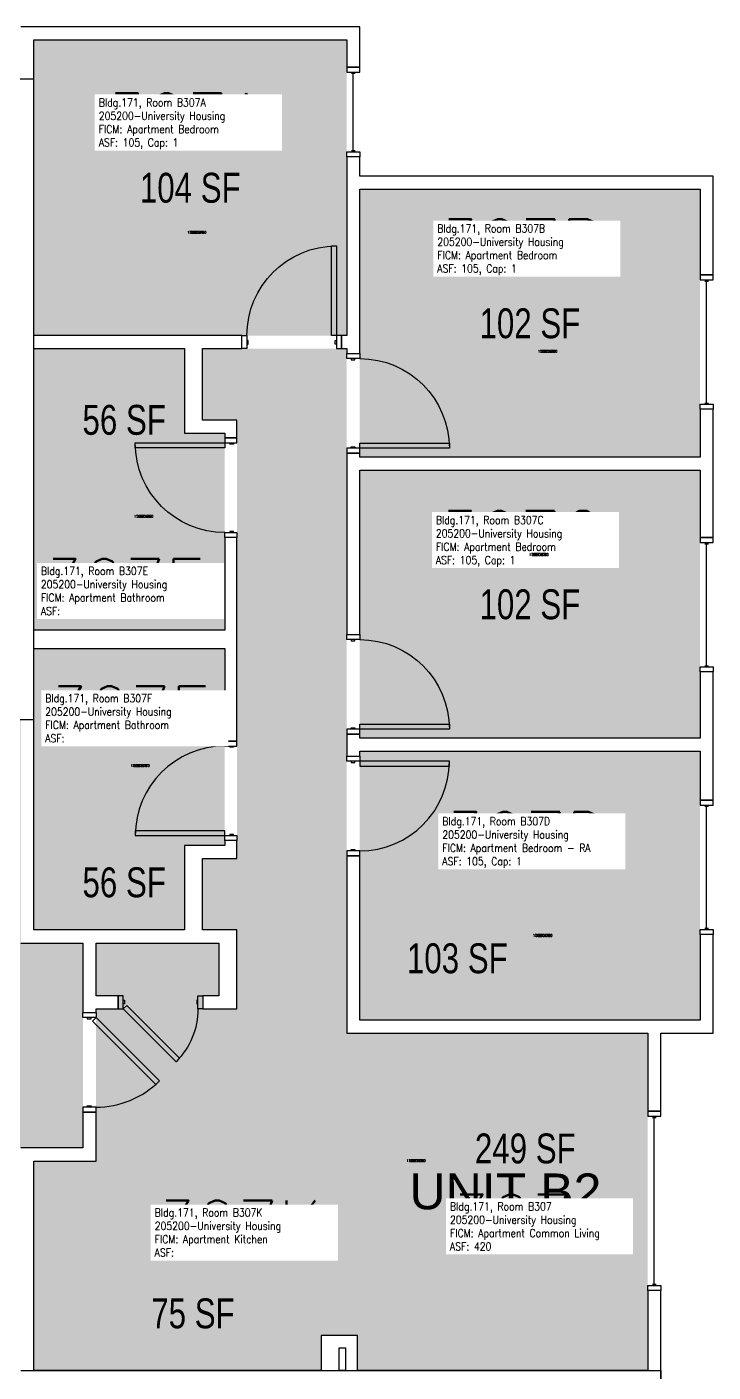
# Model space of a CAD drawing. Header units: inches. Extents: x -98 to 2219, y 102 to 2358.
# Drawn here: x 1936 to 2212, y 1817 to 2358 of the extents above; entities that cross this region are included whole.
import ezdxf
from ezdxf.enums import TextEntityAlignment as Align

# ---------------------------------------------------------------- set-up
doc = ezdxf.new("R2010")
doc.units = ezdxf.units.IN
doc.header["$LTSCALE"] = 128
doc.header["$MEASUREMENT"] = 0
for name, color, linetype in [('A-Area-Iden', 1, 'Continuous'), ('A-Door', 2, 'Continuous'), ('A-Glaz', 1, 'Continuous'), ('A-IDEN-RNUM', 7, 'Continuous'), ('A-IDEN-SNUM', 4, 'Continuous'), ('A-IDEN-VNUM', 4, 'Continuous'), ('A-Wall', 5, 'Continuous'), ('AREA-TEXT', 3, 'Continuous'), ('Rooms-Category-Color', 7, 'Continuous'), ('Rooms-College-Color', 7, 'Continuous'), ('Rooms-Department-Color', 7, 'Continuous'), ('Rooms-Division-Color', 7, 'Continuous'), ('Rooms-Information', 7, 'Continuous')]:
    doc.layers.add(name, color=color, linetype=linetype)
doc.styles.add('AREA', font='arial.ttf', dxfattribs={"width": 0.75, "height": 12})
doc.styles.add('ROOMSNUMBER', font='txt.shx', dxfattribs={"height": 0.03})
doc.styles.add('ROOMVNUMBER', font='simplex.shx', dxfattribs={"width": 0.85})
doc.styles.get("Standard").update_dxf_attribs({"font": 'arial.ttf'})

msp = doc.modelspace()

# ---------------------------------------------------------------- hatches: boundary and pattern name
h = msp.add_hatch()
h.set_pattern_fill('ANSI31', color=256, angle=-90, style=0)
h.set_pattern_definition([(315, (2585.01571, 2416.92189), (0.088388348, 0.088388348), [])])
h.paths.add_polyline_path([(2001.07, 2085.45), (2001.07, 2026.72), (1991.86, 2026.72), (1991.86, 2085.45)], flags=9)
at = {"layer": 'Rooms-Category-Color', "true_color": 0x728ef3}
for points in [[(1939.17, 2352.44), (2064.92, 2352.44), (2064.92, 2233.69), (1939.17, 2233.69)], [(2070.17, 2292.44), (2206.92, 2292.44), (2206.92, 2184.82), (2070.17, 2184.82)], [(1939.17, 2228.44), (1999.67, 2228.44), (1999.67, 2194.44), (2015.92, 2194.44), (2015.92, 2115.3), (1939.17, 2115.3)], [(2069.3, 1817.94), (2069.3, 1902.08), (1964.17, 1902.08), (1964.17, 1963.21), (1973.12, 1963.21), (1973.12, 1968.46), (1964.17, 1968.46), (1964.17, 1989.66), (2013.55, 1989.66), (2013.55, 1968.46), (2007.12, 1968.46), (2007.12, 1963.21), (2020.8, 1963.21), (2020.8, 1994.91), (2006.92, 1994.91), (2006.92, 2023.66), (2020.8, 2023.66), (2020.8, 2199.69), (2006.92, 2199.69), (2006.92, 2228.44), (2064.92, 2228.44), (2064.92, 1953.44), (2185.92, 1953.44), (2185.92, 1817.94)], [(2070.17, 2179.57), (2206.92, 2179.57), (2206.92, 2071.94), (2070.17, 2071.94)], [(1939.17, 2108.05), (2015.92, 2108.05), (2015.92, 2028.91), (1999.67, 2028.91), (1999.67, 1994.91), (1939.17, 1994.91)], [(2206.92, 1958.69), (2206.92, 2066.69), (2070.17, 2066.69), (2070.17, 1958.69)], [(1939.17, 1902.08), (2069.3, 1902.08), (2069.3, 1831.94), (2054.67, 1831.94), (2054.67, 1817.94), (1939.17, 1817.94)]]:
    msp.add_hatch(color=171, dxfattribs=at).paths.add_polyline_path(points)
at = {"layer": 'Rooms-Category-Color', "true_color": 0xadadad}
msp.add_hatch(color=253, dxfattribs=at).paths.add_polyline_path([(1166.9, 2091.84), (1251.3, 2007.44), (1641.05, 2007.44), (1641.05, 1974.06), (1848.92, 1974.06), (1848.92, 1907.33), (1873.92, 1907.33), (1958.92, 1907.33), (1958.92, 1989.66), (1933.92, 1989.66), (1933.92, 2079.44), (1844.53, 2079.44), (1844.53, 2104.44), (1762.2, 2104.44), (1762.2, 2079.44), (1264.5, 2079.44), (1209.5, 2134.44)])
at = {"layer": 'Rooms-College-Color', "true_color": 0xadadad}
for points in [[(1939.17, 2352.44), (2064.92, 2352.44), (2064.92, 2233.69), (1939.17, 2233.69)], [(2070.17, 2292.44), (2206.92, 2292.44), (2206.92, 2184.82), (2070.17, 2184.82)], [(1939.17, 2228.44), (1999.67, 2228.44), (1999.67, 2194.44), (2015.92, 2194.44), (2015.92, 2115.3), (1939.17, 2115.3)], [(2069.3, 1817.94), (2069.3, 1902.08), (1964.17, 1902.08), (1964.17, 1963.21), (1973.12, 1963.21), (1973.12, 1968.46), (1964.17, 1968.46), (1964.17, 1989.66), (2013.55, 1989.66), (2013.55, 1968.46), (2007.12, 1968.46), (2007.12, 1963.21), (2020.8, 1963.21), (2020.8, 1994.91), (2006.92, 1994.91), (2006.92, 2023.66), (2020.8, 2023.66), (2020.8, 2199.69), (2006.92, 2199.69), (2006.92, 2228.44), (2064.92, 2228.44), (2064.92, 1953.44), (2185.92, 1953.44), (2185.92, 1817.94)], [(2070.17, 2179.57), (2206.92, 2179.57), (2206.92, 2071.94), (2070.17, 2071.94)], [(1166.9, 2091.84), (1251.3, 2007.44), (1641.05, 2007.44), (1641.05, 1974.06), (1848.92, 1974.06), (1848.92, 1907.33), (1873.92, 1907.33), (1958.92, 1907.33), (1958.92, 1989.66), (1933.92, 1989.66), (1933.92, 2079.44), (1844.53, 2079.44), (1844.53, 2104.44), (1762.2, 2104.44), (1762.2, 2079.44), (1264.5, 2079.44), (1209.5, 2134.44)], [(1939.17, 2108.05), (2015.92, 2108.05), (2015.92, 2028.91), (1999.67, 2028.91), (1999.67, 1994.91), (1939.17, 1994.91)], [(2206.92, 1958.69), (2206.92, 2066.69), (2070.17, 2066.69), (2070.17, 1958.69)], [(1939.17, 1902.08), (2069.3, 1902.08), (2069.3, 1831.94), (2054.67, 1831.94), (2054.67, 1817.94), (1939.17, 1817.94)]]:
    msp.add_hatch(color=253, dxfattribs=at).paths.add_polyline_path(points)
at = {"layer": 'Rooms-Department-Color', "true_color": 0x604aed}
for points in [[(1939.17, 2352.44), (2064.92, 2352.44), (2064.92, 2233.69), (1939.17, 2233.69)], [(2070.17, 2292.44), (2206.92, 2292.44), (2206.92, 2184.82), (2070.17, 2184.82)], [(1939.17, 2228.44), (1999.67, 2228.44), (1999.67, 2194.44), (2015.92, 2194.44), (2015.92, 2115.3), (1939.17, 2115.3)], [(2069.3, 1817.94), (2069.3, 1902.08), (1964.17, 1902.08), (1964.17, 1963.21), (1973.12, 1963.21), (1973.12, 1968.46), (1964.17, 1968.46), (1964.17, 1989.66), (2013.55, 1989.66), (2013.55, 1968.46), (2007.12, 1968.46), (2007.12, 1963.21), (2020.8, 1963.21), (2020.8, 1994.91), (2006.92, 1994.91), (2006.92, 2023.66), (2020.8, 2023.66), (2020.8, 2199.69), (2006.92, 2199.69), (2006.92, 2228.44), (2064.92, 2228.44), (2064.92, 1953.44), (2185.92, 1953.44), (2185.92, 1817.94)], [(2070.17, 2179.57), (2206.92, 2179.57), (2206.92, 2071.94), (2070.17, 2071.94)], [(1939.17, 2108.05), (2015.92, 2108.05), (2015.92, 2028.91), (1999.67, 2028.91), (1999.67, 1994.91), (1939.17, 1994.91)], [(2206.92, 1958.69), (2206.92, 2066.69), (2070.17, 2066.69), (2070.17, 1958.69)], [(1939.17, 1902.08), (2069.3, 1902.08), (2069.3, 1831.94), (2054.67, 1831.94), (2054.67, 1817.94), (1939.17, 1817.94)]]:
    msp.add_hatch(color=173, dxfattribs=at).paths.add_polyline_path(points)
at = {"layer": 'Rooms-Department-Color', "true_color": 0xacacac}
msp.add_hatch(color=253, dxfattribs=at).paths.add_polyline_path([(1166.9, 2091.84), (1251.3, 2007.44), (1641.05, 2007.44), (1641.05, 1974.06), (1848.92, 1974.06), (1848.92, 1907.33), (1873.92, 1907.33), (1958.92, 1907.33), (1958.92, 1989.66), (1933.92, 1989.66), (1933.92, 2079.44), (1844.53, 2079.44), (1844.53, 2104.44), (1762.2, 2104.44), (1762.2, 2079.44), (1264.5, 2079.44), (1209.5, 2134.44)])
at = {"layer": 'Rooms-Division-Color', "true_color": 0x604aed}
for points in [[(1939.17, 2352.44), (2064.92, 2352.44), (2064.92, 2233.69), (1939.17, 2233.69)], [(2070.17, 2292.44), (2206.92, 2292.44), (2206.92, 2184.82), (2070.17, 2184.82)], [(1939.17, 2228.44), (1999.67, 2228.44), (1999.67, 2194.44), (2015.92, 2194.44), (2015.92, 2115.3), (1939.17, 2115.3)], [(2069.3, 1817.94), (2069.3, 1902.08), (1964.17, 1902.08), (1964.17, 1963.21), (1973.12, 1963.21), (1973.12, 1968.46), (1964.17, 1968.46), (1964.17, 1989.66), (2013.55, 1989.66), (2013.55, 1968.46), (2007.12, 1968.46), (2007.12, 1963.21), (2020.8, 1963.21), (2020.8, 1994.91), (2006.92, 1994.91), (2006.92, 2023.66), (2020.8, 2023.66), (2020.8, 2199.69), (2006.92, 2199.69), (2006.92, 2228.44), (2064.92, 2228.44), (2064.92, 1953.44), (2185.92, 1953.44), (2185.92, 1817.94)], [(2070.17, 2179.57), (2206.92, 2179.57), (2206.92, 2071.94), (2070.17, 2071.94)], [(1939.17, 2108.05), (2015.92, 2108.05), (2015.92, 2028.91), (1999.67, 2028.91), (1999.67, 1994.91), (1939.17, 1994.91)], [(2206.92, 1958.69), (2206.92, 2066.69), (2070.17, 2066.69), (2070.17, 1958.69)], [(1939.17, 1902.08), (2069.3, 1902.08), (2069.3, 1831.94), (2054.67, 1831.94), (2054.67, 1817.94), (1939.17, 1817.94)]]:
    msp.add_hatch(color=173, dxfattribs=at).paths.add_polyline_path(points)
at = {"layer": 'Rooms-Division-Color', "true_color": 0xadadad}
msp.add_hatch(color=253, dxfattribs=at).paths.add_polyline_path([(1166.9, 2091.84), (1251.3, 2007.44), (1641.05, 2007.44), (1641.05, 1974.06), (1848.92, 1974.06), (1848.92, 1907.33), (1873.92, 1907.33), (1958.92, 1907.33), (1958.92, 1989.66), (1933.92, 1989.66), (1933.92, 2079.44), (1844.53, 2079.44), (1844.53, 2104.44), (1762.2, 2104.44), (1762.2, 2079.44), (1264.5, 2079.44), (1209.5, 2134.44)])

# ---------------------------------------------------------------- linework, layer by layer
at = {"layer": 'A-Door'}
for points in [[(2060.8, 2233.69), (2058.8, 2233.69), (2058.8, 2269.69), (2060.8, 2269.69)], [(2024.8, 2228.44), (2022.8, 2228.44), (2022.8, 2233.69), (2024.8, 2233.69)], [(2060.8, 2228.44), (2062.8, 2228.44), (2062.8, 2233.69), (2060.8, 2233.69)], [(2024.8, 2230.19), (2025.3, 2230.19), (2025.3, 2231.69), (2024.8, 2231.69)], [(2060.8, 2230.19), (2060.3, 2230.19), (2060.3, 2231.69), (2060.8, 2231.69)], [(2064.92, 2224.44), (2064.92, 2226.44), (2070.17, 2226.44), (2070.17, 2224.44)], [(2066.67, 2224.44), (2066.67, 2223.94), (2068.17, 2223.94), (2068.17, 2224.44)], [(2015.92, 2190.55), (2015.92, 2188.55), (1979.92, 2188.55), (1979.92, 2190.55)], [(2020.8, 2190.55), (2020.8, 2192.55), (2015.92, 2192.55), (2015.92, 2190.55)], [(2019.42, 2190.55), (2019.42, 2190.05), (2017.92, 2190.05), (2017.92, 2190.55)], [(2066.67, 2188.44), (2066.67, 2188.94), (2068.17, 2188.94), (2068.17, 2188.44)], [(2070.17, 2188.44), (2070.17, 2190.44), (2106.17, 2190.44), (2106.17, 2188.44)], [(2064.92, 2188.44), (2064.92, 2186.44), (2070.17, 2186.44), (2070.17, 2188.44)], [(2020.8, 2154.55), (2020.8, 2152.55), (2015.92, 2152.55), (2015.92, 2154.55)], [(2019.42, 2154.55), (2019.42, 2155.05), (2017.92, 2155.05), (2017.92, 2154.55)], [(2064.92, 2111.57), (2064.92, 2113.57), (2070.17, 2113.57), (2070.17, 2111.57)], [(2066.67, 2111.57), (2066.67, 2111.07), (2068.17, 2111.07), (2068.17, 2111.57)], [(2064.92, 2075.57), (2064.92, 2073.57), (2070.17, 2073.57), (2070.17, 2075.57)], [(2066.67, 2075.57), (2066.67, 2076.07), (2068.17, 2076.07), (2068.17, 2075.57)], [(2070.17, 2075.57), (2070.17, 2077.57), (2106.17, 2077.57), (2106.17, 2075.57)], [(2020.8, 2068.8), (2020.8, 2070.8), (2015.92, 2070.8), (2015.92, 2068.8)], [(2019.42, 2068.8), (2019.42, 2068.3), (2017.92, 2068.3), (2017.92, 2068.8)], [(2064.92, 2062.69), (2064.92, 2064.69), (2070.17, 2064.69), (2070.17, 2062.69)], [(2066.67, 2062.69), (2066.67, 2062.19), (2068.17, 2062.19), (2068.17, 2062.69)], [(2070.17, 2062.69), (2070.17, 2060.69), (2106.17, 2060.69), (2106.17, 2062.69)], [(2015.92, 2032.8), (2015.92, 2034.8), (1979.92, 2034.8), (1979.92, 2032.8)], [(2020.8, 2032.8), (2020.8, 2030.8), (2015.92, 2030.8), (2015.92, 2032.8)], [(2019.42, 2032.8), (2019.42, 2033.3), (2017.92, 2033.3), (2017.92, 2032.8)], [(2064.92, 2026.69), (2064.92, 2024.69), (2070.17, 2024.69), (2070.17, 2026.69)], [(2066.67, 2026.69), (2066.67, 2027.19), (2068.17, 2027.19), (2068.17, 2026.69)], [(1975.12, 1968.46), (1973.12, 1968.46), (1973.12, 1963.21), (1975.12, 1963.21)], [(2005.12, 1968.46), (2007.12, 1968.46), (2007.12, 1963.21), (2005.12, 1963.21)], [(1958.92, 1959.72), (1958.92, 1961.72), (1964.17, 1961.72), (1964.17, 1959.72)], [(1975.12, 1966.71), (1975.62, 1966.71), (1975.62, 1965.21), (1975.12, 1965.21)], [(1975.12, 1963.21), (1976.54, 1964.62), (1997.75, 1943.41), (1996.34, 1942)], [(2005.12, 1966.71), (2004.62, 1966.71), (2004.62, 1965.21), (2005.12, 1965.21)], [(1960.67, 1959.72), (1960.67, 1959.22), (1962.17, 1959.22), (1962.17, 1959.72)], [(1964.17, 1959.72), (1962.76, 1958.31), (1988.21, 1932.85), (1989.63, 1934.27)], [(1960.67, 1923.72), (1960.67, 1924.22), (1962.17, 1924.22), (1962.17, 1923.72)], [(1958.92, 1923.72), (1958.92, 1921.72), (1964.17, 1921.72), (1964.17, 1923.72)]]:
    msp.add_lwpolyline(points, close=True, dxfattribs=at)
at = {"layer": 'A-Door', "extrusion": (0, 0, -1)}
for centre, radius, start, end in [((-2060.8, 2233.69), 36, 0, 90), ((-2070.17, 2188.44), 36, 90, 180), ((-2015.92, 2190.55), 36, 270, 0), ((-2070.17, 2075.57), 36, 90, 180), ((-1975.12, 1963.21), 30, 180, 225)]:
    msp.add_arc(centre, radius, start, end, dxfattribs=at)
at = {"layer": 'A-Door'}
for centre, start, end in [((2015.92, 2032.8), 90, 180), ((2070.17, 2062.69), 270, 0), ((1964.17, 1959.72), 270, 315)]:
    msp.add_arc(centre, 36, start, end, dxfattribs=at)
at = {"layer": 'A-Glaz'}
for p, q in [((2066.8, 2339.06), (2068.3, 2339.06)), ((2067.55, 2308.06), (2067.55, 2339.06)), ((2066.8, 2308.06), (2068.3, 2308.06)), ((2208.8, 2255.59), (2210.3, 2255.59)), ((2209.55, 2206.59), (2209.55, 2255.59)), ((2208.8, 2206.59), (2210.3, 2206.59)), ((2208.8, 2150.07), (2210.3, 2150.07)), ((2209.55, 2101.07), (2209.55, 2150.07)), ((2208.8, 2101.07), (2210.3, 2101.07)), ((2208.8, 2044.6), (2210.3, 2044.6)), ((2209.55, 1995.6), (2209.55, 2044.6)), ((2208.8, 1995.6), (2210.3, 1995.6)), ((2187.8, 1919.56), (2189.3, 1919.56)), ((2188.55, 1852.56), (2188.55, 1919.56)), ((2187.8, 1852.56), (2189.3, 1852.56))]:
    msp.add_line(p, q, dxfattribs=at)
for points in [[(2070.17, 2339.56), (2070.17, 2341.56), (2064.92, 2341.56), (2064.92, 2339.56)], [(2070.17, 2307.56), (2070.17, 2305.56), (2064.92, 2305.56), (2064.92, 2307.56)], [(2212.17, 2256.09), (2212.17, 2258.09), (2206.92, 2258.09), (2206.92, 2256.09)], [(2212.17, 2206.09), (2212.17, 2204.09), (2206.92, 2204.09), (2206.92, 2206.09)], [(2212.17, 2150.57), (2212.17, 2152.57), (2206.92, 2152.57), (2206.92, 2150.57)], [(2212.17, 2100.57), (2212.17, 2098.57), (2206.92, 2098.57), (2206.92, 2100.57)], [(2212.17, 2045.1), (2212.17, 2047.1), (2206.92, 2047.1), (2206.92, 2045.1)], [(2212.17, 1995.1), (2212.17, 1993.1), (2206.92, 1993.1), (2206.92, 1995.1)], [(2191.17, 1920.06), (2191.17, 1922.06), (2185.92, 1922.06), (2185.92, 1920.06)], [(2191.17, 1852.06), (2191.17, 1850.06), (2185.92, 1850.06), (2185.92, 1852.06)]]:
    msp.add_lwpolyline(points, close=True, dxfattribs=at)
at = {"layer": 'A-Wall'}
for p, q in [((2070.17, 2357.69), (1933.92, 2357.69)), ((2070.17, 2341.56), (2070.17, 2357.69)), ((1939.17, 2352.44), (2064.92, 2352.44)), ((1939.17, 2233.69), (1939.17, 2352.44)), ((2064.92, 2352.44), (2064.92, 2341.56)), ((2064.92, 2341.56), (2070.17, 2341.56)), ((1939.17, 2336.69), (1901.81, 2336.69)), ((1939.17, 2079.44), (1939.17, 2336.69)), ((2070.17, 2305.56), (2064.92, 2305.56)), ((2064.92, 2305.56), (2064.92, 2297.07)), ((2070.17, 2297.69), (2070.17, 2305.56)), ((2064.92, 2297.07), (2064.92, 2233.69)), ((2212.17, 2297.69), (2070.17, 2297.69)), ((2212.17, 2258.09), (2212.17, 2297.69)), ((2070.17, 2292.44), (2206.92, 2292.44)), ((2070.17, 2226.44), (2070.17, 2292.44)), ((2206.92, 2292.44), (2206.92, 2258.09)), ((2206.92, 2258.09), (2212.17, 2258.09)), ((2020.17, 2233.69), (1939.17, 2233.69)), ((2022.8, 2233.69), (2020.17, 2233.69)), ((2022.8, 2228.44), (2022.8, 2233.69)), ((2064.92, 2233.69), (2062.8, 2233.69)), ((2062.8, 2233.69), (2062.8, 2228.44)), ((1939.17, 2228.44), (1999.67, 2228.44)), ((1939.17, 2115.3), (1939.17, 2228.44)), ((1999.67, 2228.44), (1999.67, 2194.44)), ((2006.92, 2228.44), (2020.17, 2228.44)), ((2006.92, 2199.69), (2006.92, 2228.44)), ((2020.17, 2228.44), (2022.8, 2228.44)), ((2062.8, 2228.44), (2064.92, 2228.44)), ((2064.92, 2228.44), (2064.92, 2226.44)), ((2064.92, 2226.44), (2070.17, 2226.44)), ((2020.8, 2199.69), (2006.92, 2199.69)), ((2020.8, 2192.55), (2020.8, 2199.69)), ((2212.17, 2204.09), (2206.92, 2204.09)), ((2206.92, 2204.09), (2206.92, 2184.82)), ((2212.17, 2152.57), (2212.17, 2204.09)), ((1999.67, 2194.44), (2015.92, 2194.44)), ((2015.92, 2194.44), (2015.92, 2192.55)), ((2015.92, 2192.55), (2020.8, 2192.55)), ((2070.17, 2186.44), (2064.92, 2186.44)), ((2064.92, 2186.44), (2064.92, 2113.57)), ((2070.17, 2184.82), (2070.17, 2186.44)), ((2206.92, 2184.82), (2070.17, 2184.82)), ((2070.17, 2179.57), (2206.92, 2179.57)), ((2070.17, 2113.57), (2070.17, 2179.57)), ((2206.92, 2179.57), (2206.92, 2152.57)), ((2020.8, 2152.55), (2015.92, 2152.55)), ((2015.92, 2152.55), (2015.92, 2115.3)), ((2020.8, 2070.8), (2020.8, 2152.55)), ((2206.92, 2152.57), (2212.17, 2152.57)), ((2015.92, 2115.3), (1939.17, 2115.3)), ((2064.92, 2113.57), (2070.17, 2113.57)), ((1939.17, 2108.05), (2015.92, 2108.05)), ((1939.17, 1994.91), (1939.17, 2108.05)), ((2015.92, 2108.05), (2015.92, 2070.8)), ((2212.17, 2098.57), (2206.92, 2098.57)), ((2206.92, 2098.57), (2206.92, 2071.94)), ((2212.17, 2047.1), (2212.17, 2098.57)), ((1844.53, 2079.44), (1939.17, 2079.44)), ((2015.92, 2070.8), (2020.8, 2070.8)), ((2070.17, 2073.57), (2064.92, 2073.57)), ((2064.92, 2073.57), (2064.92, 2064.69)), ((2070.17, 2071.94), (2070.17, 2073.57)), ((2206.92, 2071.94), (2070.17, 2071.94)), ((2064.92, 2064.69), (2070.17, 2064.69)), ((2070.17, 2066.69), (2206.92, 2066.69)), ((2070.17, 2064.69), (2070.17, 2066.69)), ((2206.92, 2066.69), (2206.92, 2047.1)), ((2206.92, 2047.1), (2212.17, 2047.1)), ((2015.92, 2028.91), (1999.67, 2028.91)), ((1999.67, 2028.91), (1999.67, 1994.91)), ((2020.8, 2030.8), (2015.92, 2030.8)), ((2015.92, 2030.8), (2015.92, 2028.91)), ((2020.8, 2023.66), (2020.8, 2030.8)), ((2006.92, 2023.66), (2020.8, 2023.66)), ((2006.92, 1994.91), (2006.92, 2023.66)), ((2070.17, 2024.69), (2064.92, 2024.69)), ((2064.92, 2024.69), (2064.92, 1953.44)), ((2070.17, 1958.69), (2070.17, 2024.69)), ((1999.67, 1994.91), (1939.17, 1994.91)), ((2020.8, 1994.91), (2006.92, 1994.91)), ((2020.8, 1963.21), (2020.8, 1994.91)), ((1933.92, 1989.66), (1958.92, 1989.66)), ((1958.92, 1989.66), (1958.92, 1961.72)), ((1964.17, 1968.46), (1964.17, 1989.66)), ((1964.17, 1989.66), (2013.55, 1989.66)), ((2013.55, 1989.66), (2013.55, 1968.46)), ((2212.17, 1993.1), (2206.92, 1993.1)), ((2206.92, 1993.1), (2206.92, 1958.69)), ((2212.17, 1953.44), (2212.17, 1993.1)), ((1973.12, 1968.46), (1964.17, 1968.46)), ((1973.12, 1963.21), (1973.12, 1968.46)), ((2013.55, 1968.46), (2007.12, 1968.46)), ((2007.12, 1968.46), (2007.12, 1963.21)), ((1958.92, 1961.72), (1964.17, 1961.72)), ((1964.17, 1963.21), (1973.12, 1963.21)), ((1964.17, 1961.72), (1964.17, 1963.21)), ((2007.12, 1963.21), (2020.8, 1963.21)), ((2206.92, 1958.69), (2070.17, 1958.69)), ((2064.92, 1953.44), (2185.92, 1953.44)), ((2185.92, 1953.44), (2185.92, 1922.06)), ((2191.17, 1953.44), (2212.17, 1953.44)), ((2191.17, 1922.06), (2191.17, 1953.44)), ((1964.17, 1921.72), (1958.92, 1921.72)), ((1958.92, 1921.72), (1958.92, 1907.33)), ((1964.17, 1902.08), (1964.17, 1921.72)), ((2185.92, 1922.06), (2191.17, 1922.06)), ((1958.92, 1907.33), (1933.92, 1907.33)), ((1939.17, 1817.94), (1939.17, 1902.08)), ((1939.17, 1902.08), (1964.17, 1902.08)), ((2191.17, 1850.06), (2185.92, 1850.06)), ((2185.92, 1850.06), (2185.92, 1817.94)), ((2191.17, 1812.69), (2191.17, 1850.06)), ((2054.67, 1831.94), (2054.67, 1817.94)), ((2069.3, 1831.94), (2054.67, 1831.94)), ((2069.3, 1817.94), (2069.3, 1831.94)), ((2061.92, 1817.94), (2061.92, 1827.07)), ((2061.92, 1827.07), (2064.42, 1827.07)), ((2064.42, 1827.07), (2064.42, 1817.94)), ((1933.92, 1817.94), (2191.17, 1817.94)), ((2054.67, 1817.94), (1939.17, 1817.94)), ((2064.42, 1817.94), (2061.92, 1817.94)), ((2185.92, 1817.94), (2069.3, 1817.94)), ((2191.17, 1817.94), (2191.17, 1780.57))]:
    msp.add_line(p, q, dxfattribs=at)

# ---------------------------------------------------------------- texts
at = {"layer": 'A-Area-Iden'}
msp.add_text('UNIT B2', height=14.4, dxfattribs=at).set_placement((2128.72, 1882.69), align=Align.CENTER)
at = {"layer": 'A-IDEN-RNUM', "style": 'ROOMSNUMBER', "width": 0.85}
for s, p in [('0307-A0', (2004.69, 2275.15)), ('0307-B0', (2145.66, 2227.37)), ('0307-E0', (1983.32, 2161.05)), ('0307-C0', (2142.15, 2145.72)), ('0307-F0', (1981.91, 2060.94)), ('0307-D0', (2143.67, 1992.71)), ('0307-00', (2092.8, 1902.22)), ('0307-K0', (2006.69, 1874.26))]:
    msp.add_text(s, height=1, dxfattribs=at).set_placement(p, align=Align.MIDDLE_CENTER)
at = {"layer": 'A-IDEN-SNUM', "style": 'ROOMSNUMBER', "width": 0.85}
for s, p in [('1710B307A0', (2004.69, 2275.15)), ('1710B307B0', (2145.66, 2227.37)), ('1710B307E0', (1983.32, 2161.05)), ('1710B307C0', (2142.15, 2145.72)), ('1710B307F0', (1981.91, 2060.94)), ('1710B307D0', (2143.67, 1992.71)), ('1710B30700', (2092.8, 1902.22)), ('1710B307K0', (2006.69, 1874.26))]:
    msp.add_text(s, height=1, dxfattribs=at).set_placement(p, align=Align.MIDDLE_CENTER)
at = {"layer": 'A-IDEN-VNUM', "style": 'ROOMVNUMBER', "width": 0.85}
for s, p in [('307A', (1999.89, 2319.82)), ('307B', (2135.03, 2269.2)), ('307C', (2134.89, 2152.07)), ('307E', (1975.24, 2132.69)), ('307F', (1976.99, 2081.54)), ('307D', (2137.04, 2031.07)), ('307K', (2021.45, 1874.96)), ('307', (2131.02, 1877.41))]:
    msp.add_text(s, height=22.5, dxfattribs=at).set_placement(p, align=Align.MIDDLE_CENTER)
at = {"layer": 'AREA-TEXT', "style": 'AREA', "width": 0.75}
for s, p in [('104 SF', (2002.05, 2293.07)), ('102 SF', (2138.55, 2238.63)), ('56 SF', (1975.49, 2199.84)), ('102 SF', (2138.55, 2125.75)), ('56 SF', (1975.49, 2014.05)), ('103 SF', (2109.38, 1983.53)), ('249 SF', (2136.7, 1907.15)), ('75 SF', (2003.13, 1840.9))]:
    msp.add_text(s, height=12, dxfattribs=at).set_placement(p, align=Align.MIDDLE_CENTER)

# ---------------------------------------------------------------- next in the draw order: texts
at = {"layer": 'Rooms-Information', "width": 72, "attachment_point": 7, "style": 'ROOMVNUMBER', "bg_fill": 3, "box_fill_scale": 1.5, "bg_fill_color": 256, "bg_fill_true_color": 13158600, "bg_fill_transparency": 0}
for s, insert, char_height in [('Bldg.171, Room B307A^M^J205200-University Housing^M^JFICM: Apartment Bedroom^M^JASF: 105, Cap: 1', (1965.28, 2308.57), 3.2143), ('Bldg.171, Room B307B^M^J205200-University Housing^M^JFICM: Apartment Bedroom^M^JASF: 105, Cap: 1', (2101.33, 2257.95), 3.2143), ('Bldg.171, Room B307C^M^J205200-University Housing^M^JFICM: Apartment Bedroom^M^JASF: 105, Cap: 1', (2100.74, 2140.82), 3.2143), ('Bldg.171, Room B307E^M^J205200-University Housing^M^JFICM: Apartment Bathroom^M^JASF: ', (1942, 2121.44), 3.2143), ('Bldg.171, Room B307F^M^J205200-University Housing^M^JFICM: Apartment Bathroom^M^JASF: ', (1943.75, 2070.29), 3.2143), ('Bldg.171, Room B307D^M^J205200-University Housing^M^JFICM: Apartment Bedroom - RA^M^JASF: 105, Cap: 1', (2103.34, 2019.82), 3.21429), ('Bldg.171, Room B307^M^J205200-University Housing^M^JFICM: Apartment Common Living^M^JASF: 420', (2106.43, 1866.16), 3.2143), ('Bldg.171, Room B307K^M^J205200-University Housing^M^JFICM: Apartment Kitchen^M^JASF: ', (1987.75, 1863.71), 3.2143)]:
    msp.add_mtext(s, dxfattribs=dict(at, insert=insert, char_height=char_height))

doc.saveas('drawing.dxf')
